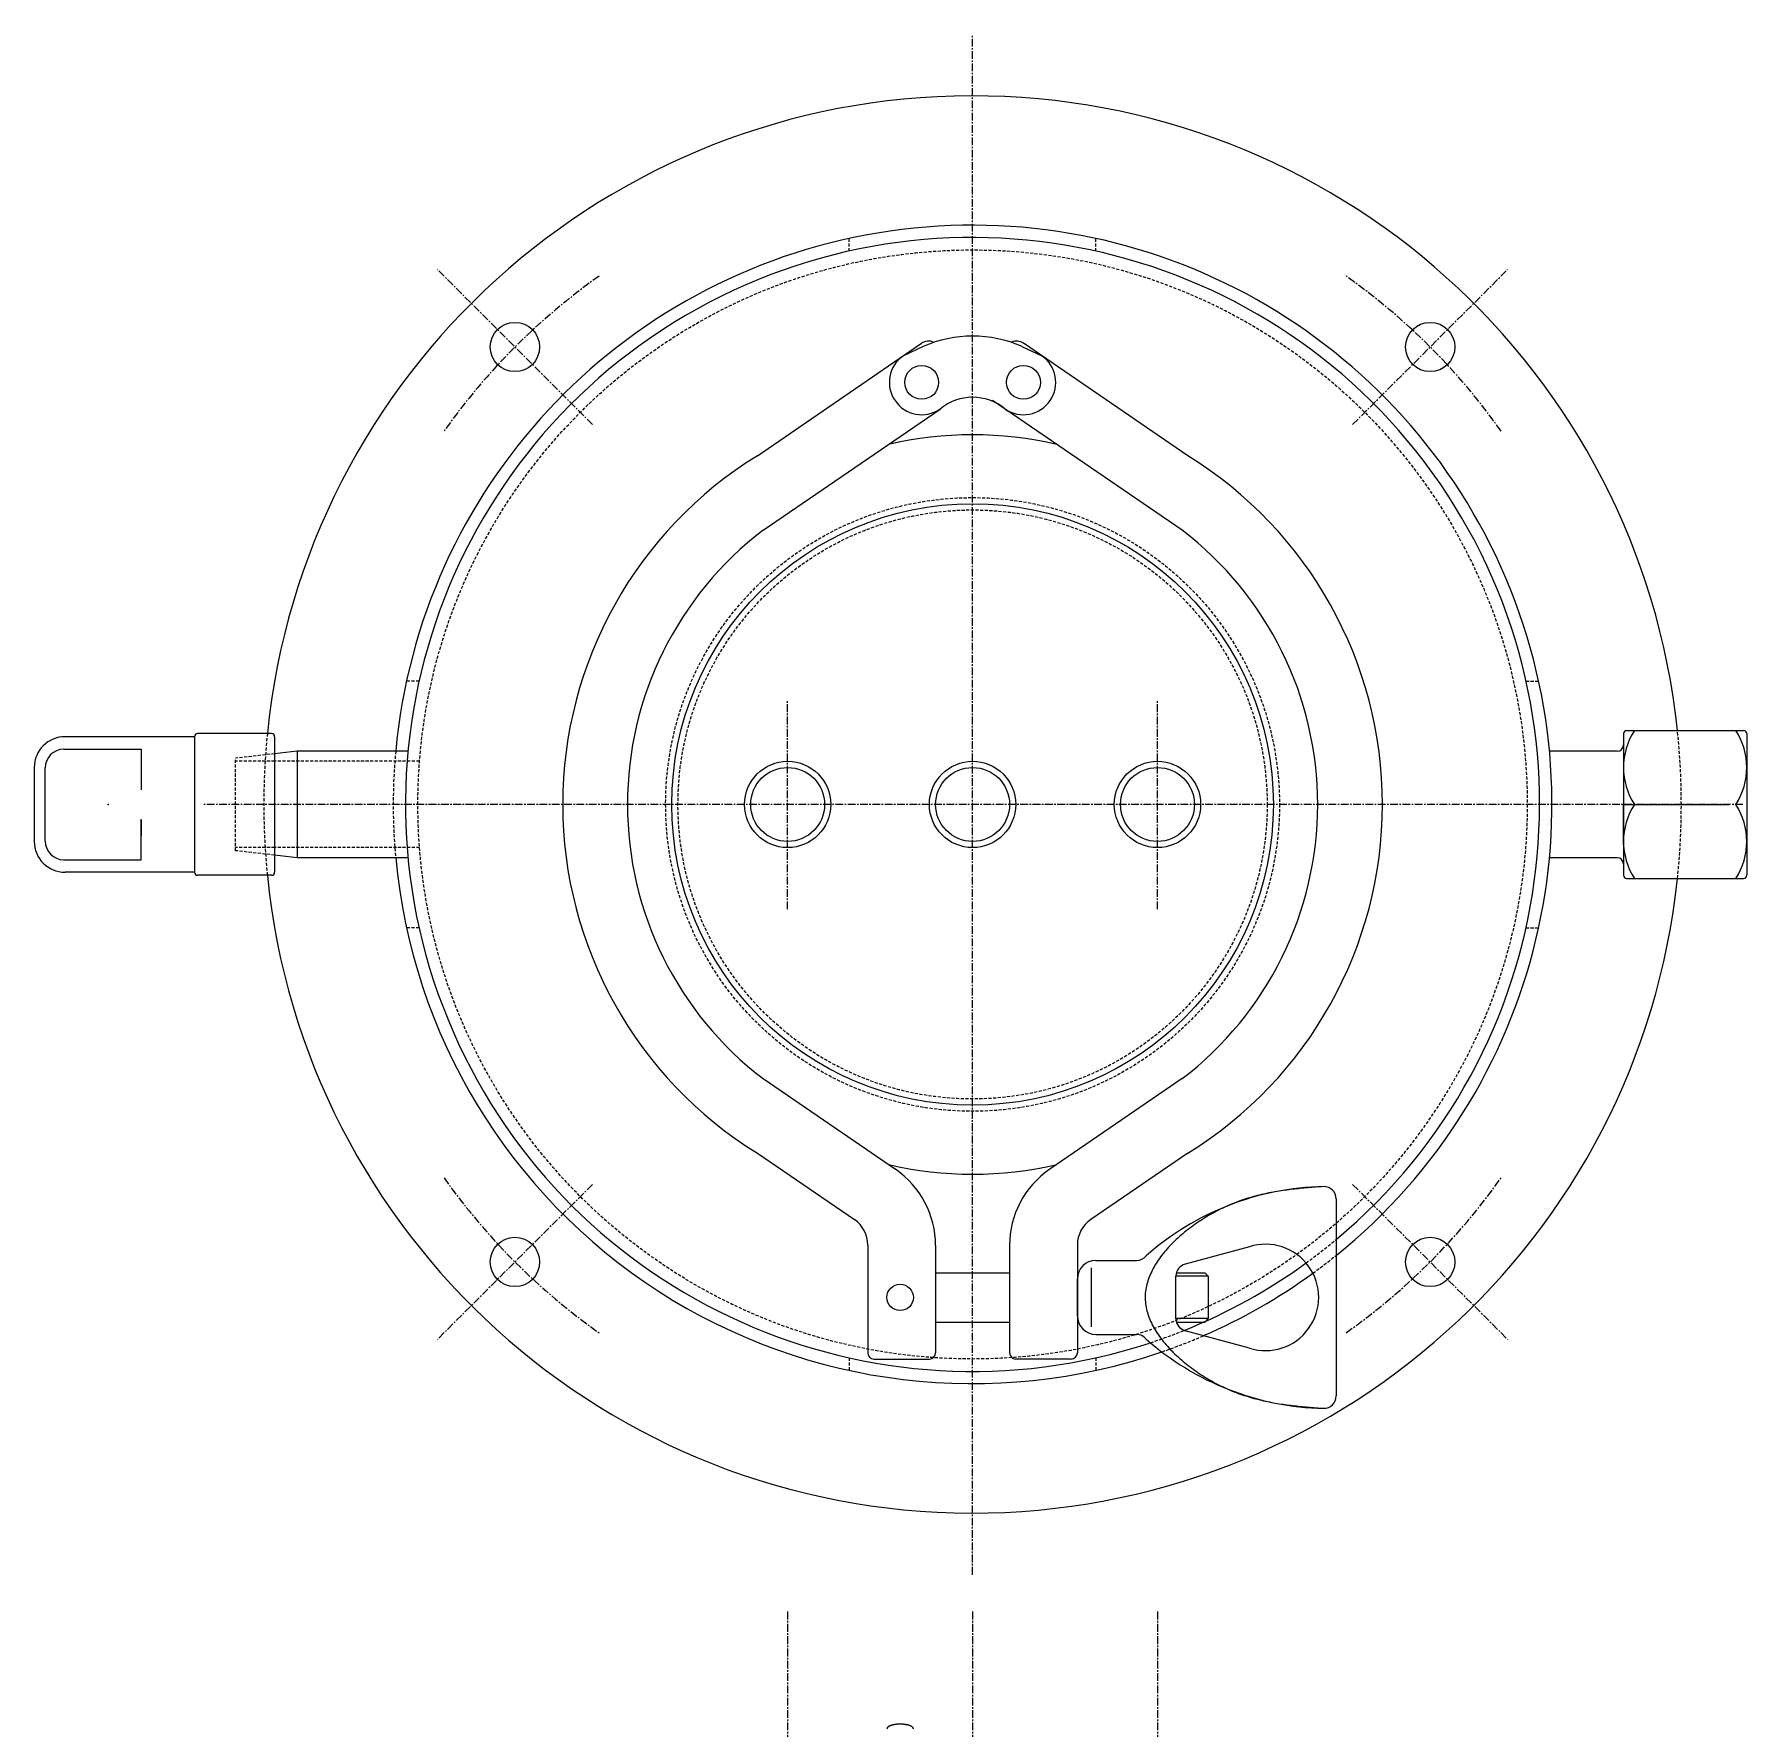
# Model space of a CAD drawing. Extents: x 248 to 542, y 18 to 803.
# Drawn here: x 264.3 to 542.1, y 527.5 to 802.5 of the extents above; entities that cross this region are included whole.
import ezdxf

# ---------------------------------------------------------------- set-up
doc = ezdxf.new("R2010")
doc.units = 0
doc.linetypes.add('CENTER', pattern=[2, 1.25, -0.25, 0.25, -0.25])
doc.linetypes.add('DASHED', pattern=[0.75, 0.5, -0.25])
doc.layers.get('0').update_dxf_attribs({"linetype": 'CONTINUOUS'})
doc.layers.add('CENTER', color=1, linetype='CENTER')

msp = doc.modelspace()

# ---------------------------------------------------------------- linework, layer by layer
at = {"color": 3, "linetype": 'DASHED'}
for p, q in [((396.5, 767.32), (396.5, 769.36)), ((436.5, 767.32), (436.5, 769.36)), ((326.7, 697.52), (324.65, 697.52)), ((506.3, 697.52), (508.35, 697.52)), ((303.26, 685.75), (296.91, 685.02)), ((296.91, 670.02), (296.91, 685.02)), ((303.26, 684.52), (296.91, 684.52)), ((326.77, 684.52), (303.26, 684.52)), ((303.26, 670.52), (296.91, 670.52)), ((303.26, 669.29), (296.91, 670.02)), ((326.77, 670.52), (303.26, 670.52)), ((326.7, 657.52), (324.65, 657.52)), ((506.3, 657.52), (508.35, 657.52)), ((396.5, 587.72), (396.5, 585.67)), ((436.5, 587.72), (436.5, 585.67))]:
    msp.add_line(p, q, dxfattribs=at)
at = {"color": 7, "linetype": 'CONTINUOUS'}
for p, q in [((381.59, 734.12), (408.23, 752.36)), ((408.48, 751.84), (405.28, 750.35)), ((424.52, 751.84), (427.76, 750.32)), ((451.41, 734.12), (424.77, 752.36)), ((450.5, 722.02), (419.73, 743.08)), ((382.5, 722.02), (411.22, 741.68)), ((522.61, 689.52), (541.61, 689.52)), ((269.04, 686.48), (281.58, 686.48)), ((290.26, 688.52), (269.26, 688.52)), ((281.58, 686.48), (281.58, 679.91)), ((290.26, 688.52), (290.26, 666.52)), ((302.76, 689.02), (290.76, 689.02)), ((303.26, 688.52), (303.26, 666.52)), ((522.11, 689.02), (522.11, 687.17)), ((522.11, 687.17), (522.11, 667.87)), ((542.11, 689.02), (542.11, 666.02)), ((306.91, 686.17), (303.26, 685.75)), ((303.26, 685.75), (303.26, 669.29)), ((303.26, 685.75), (303.26, 669.29)), ((306.91, 686.17), (306.91, 668.87)), ((324.91, 686.17), (306.91, 686.17)), ((521.11, 686.17), (510.1, 686.17)), ((264.26, 683.52), (264.26, 671.52)), ((266.04, 671.55), (266.04, 683.48)), ((522.11, 670.98), (522.11, 677.52)), ((522.11, 670.98), (522.11, 677.52)), ((522.11, 670.98), (522.11, 677.52)), ((522.11, 677.52), (539.28, 677.52)), ((281.58, 668.55), (281.58, 675.12)), ((281.58, 674.99), (281.58, 672.45)), ((269.04, 668.55), (281.58, 668.55)), ((306.91, 668.87), (303.26, 669.29)), ((324.91, 668.87), (306.91, 668.87)), ((521.11, 668.87), (510.1, 668.87)), ((522.11, 667.87), (522.11, 666.02)), ((290.26, 666.52), (269.26, 666.52)), ((302.76, 666.02), (290.76, 666.02)), ((522.61, 665.52), (541.61, 665.52)), ((382.5, 633.02), (403.98, 618.32)), ((450.5, 633.02), (429.03, 618.32)), ((381.59, 620.92), (397.33, 610.14)), ((451.41, 620.92), (435.68, 610.14)), ((475.5, 613.52), (475.5, 581.52)), ((399.5, 606.02), (399.5, 588.52)), ((410.5, 605.94), (410.5, 588.52)), ((422.5, 605.94), (422.5, 588.52)), ((433.5, 606.02), (433.5, 588.52)), ((461.43, 605.74), (450.98, 602.92)), ((436.5, 603.52), (443.1, 603.52)), ((410.5, 601.52), (422.5, 601.52)), ((433.5, 594.52), (433.5, 600.52)), ((435.74, 602.3), (435.74, 592.74)), ((449.5, 594.05), (449.5, 600.99)), ((454.75, 600.97), (449.5, 600.97)), ((449.57, 601.52), (454.2, 601.52)), ((454.2, 601.52), (454.75, 600.97)), ((454.75, 600.97), (454.75, 594.07)), ((410.5, 593.52), (422.5, 593.52)), ((454.75, 594.07), (449.5, 594.07)), ((449.57, 593.52), (454.2, 593.52)), ((461.43, 589.29), (450.98, 592.12)), ((454.2, 593.52), (454.75, 594.07)), ((436.5, 591.52), (443.1, 591.52)), ((400.5, 587.52), (409.5, 587.52)), ((432.5, 587.52), (423.5, 587.52))]:
    msp.add_line(p, q, dxfattribs=at)
at = {"color": 7}
msp.add_polyline3d([(473.44, 615.52, 0), (473.12, 615.49, 0), (472.81, 615.47, 0), (472.5, 615.44, 0), (472.18, 615.42, 0), (471.87, 615.39, 0), (471.56, 615.37, 0), (471.24, 615.34, 0), (470.93, 615.31, 0), (470.62, 615.28, 0), (470.3, 615.25, 0), (469.99, 615.23, 0), (469.68, 615.19, 0), (469.36, 615.16, 0), (469.05, 615.13, 0), (468.73, 615.09, 0), (468.42, 615.06, 0), (468.11, 615.02, 0), (467.79, 614.98, 0), (467.48, 614.94, 0), (467.16, 614.9, 0), (466.85, 614.85, 0), (466.54, 614.8, 0), (466.22, 614.76, 0), (465.9, 614.71, 0), (465.59, 614.65, 0), (465.27, 614.6, 0), (464.96, 614.54, 0), (464.64, 614.48, 0), (464.33, 614.41, 0), (464.01, 614.35, 0), (463.7, 614.27, 0), (463.38, 614.2, 0), (463.06, 614.13, 0), (462.75, 614.05, 0), (462.43, 613.97, 0), (462.12, 613.88, 0), (461.8, 613.79, 0), (461.48, 613.7, 0), (461.16, 613.6, 0), (460.85, 613.5, 0), (460.53, 613.4, 0), (460.21, 613.29, 0), (459.89, 613.18, 0), (459.57, 613.06, 0), (459.25, 612.94, 0), (458.93, 612.82, 0), (458.62, 612.69, 0), (458.3, 612.55, 0), (457.98, 612.42, 0), (457.65, 612.27, 0), (457.33, 612.13, 0), (457.01, 611.97, 0), (456.69, 611.82, 0), (456.38, 611.66, 0), (456.06, 611.49, 0), (455.74, 611.32, 0), (455.42, 611.15, 0), (455.11, 610.97, 0), (454.79, 610.79, 0), (454.48, 610.6, 0), (454.17, 610.41, 0), (453.86, 610.22, 0), (453.55, 610.02, 0), (453.24, 609.82, 0), (452.94, 609.62, 0), (452.64, 609.41, 0), (452.34, 609.2, 0), (452.05, 608.98, 0), (451.75, 608.76, 0), (451.47, 608.54, 0), (451.18, 608.32, 0), (450.9, 608.09, 0), (450.62, 607.86, 0), (450.35, 607.63, 0), (450.08, 607.39, 0), (449.81, 607.15, 0), (449.55, 606.91, 0), (449.29, 606.66, 0), (449.04, 606.42, 0), (448.79, 606.17, 0), (448.55, 605.92, 0), (448.31, 605.66, 0), (448.08, 605.41, 0), (447.86, 605.15, 0), (447.64, 604.89, 0), (447.42, 604.63, 0), (447.21, 604.36, 0), (447.01, 604.1, 0), (446.82, 603.83, 0), (446.63, 603.56, 0), (446.45, 603.29, 0), (446.27, 603.02, 0), (446.1, 602.74, 0), (445.94, 602.47, 0), (445.79, 602.19, 0), (445.64, 601.91, 0), (445.51, 601.63, 0), (445.38, 601.35, 0), (445.26, 601.07, 0), (445.14, 600.79, 0), (445.04, 600.51, 0), (444.94, 600.22, 0), (444.86, 599.94, 0), (444.78, 599.65, 0), (444.71, 599.37, 0), (444.65, 599.08, 0), (444.6, 598.79, 0), (444.56, 598.51, 0), (444.53, 598.22, 0), (444.51, 597.93, 0), (444.5, 597.64, 0), (444.5, 597.36, 0), (444.51, 597.07, 0), (444.54, 596.78, 0), (444.57, 596.49, 0), (444.61, 596.21, 0), (444.66, 595.92, 0), (444.72, 595.63, 0), (444.79, 595.35, 0), (444.87, 595.06, 0), (444.96, 594.78, 0), (445.05, 594.49, 0), (445.16, 594.21, 0), (445.27, 593.93, 0), (445.39, 593.65, 0), (445.52, 593.37, 0), (445.66, 593.09, 0), (445.81, 592.81, 0), (445.96, 592.53, 0), (446.13, 592.26, 0), (446.29, 591.98, 0), (446.47, 591.71, 0), (446.65, 591.44, 0), (446.84, 591.17, 0), (447.04, 590.9, 0), (447.24, 590.63, 0), (447.45, 590.37, 0), (447.67, 590.11, 0), (447.89, 589.85, 0), (448.11, 589.59, 0), (448.35, 589.33, 0), (448.58, 589.08, 0), (448.82, 588.83, 0), (449.07, 588.58, 0), (449.33, 588.33, 0), (449.58, 588.09, 0), (449.85, 587.85, 0), (450.11, 587.61, 0), (450.38, 587.37, 0), (450.66, 587.14, 0), (450.94, 586.91, 0), (451.22, 586.68, 0), (451.5, 586.46, 0), (451.79, 586.24, 0), (452.08, 586.02, 0), (452.38, 585.8, 0), (452.68, 585.59, 0), (452.98, 585.39, 0), (453.28, 585.18, 0), (453.59, 584.98, 0), (453.89, 584.78, 0), (454.2, 584.59, 0), (454.51, 584.4, 0), (454.83, 584.22, 0), (455.14, 584.04, 0), (455.46, 583.86, 0), (455.77, 583.68, 0), (456.09, 583.52, 0), (456.41, 583.35, 0), (456.73, 583.19, 0), (457.05, 583.04, 0), (457.37, 582.88, 0), (457.69, 582.74, 0), (458, 582.6, 0), (458.32, 582.46, 0), (458.64, 582.33, 0), (458.96, 582.2, 0), (459.28, 582.07, 0), (459.6, 581.95, 0), (459.92, 581.84, 0), (460.24, 581.73, 0), (460.55, 581.62, 0), (460.87, 581.52, 0), (461.19, 581.42, 0), (461.5, 581.32, 0), (461.82, 581.23, 0), (462.14, 581.14, 0), (462.45, 581.06, 0), (462.77, 580.98, 0), (463.09, 580.9, 0), (463.4, 580.82, 0), (463.72, 580.75, 0), (464.04, 580.68, 0), (464.35, 580.62, 0), (464.67, 580.55, 0), (464.98, 580.49, 0), (465.3, 580.43, 0), (465.61, 580.38, 0), (465.93, 580.32, 0), (466.24, 580.27, 0), (466.56, 580.22, 0), (466.87, 580.18, 0), (467.19, 580.13, 0), (467.5, 580.09, 0), (467.81, 580.05, 0), (468.13, 580.01, 0), (468.44, 579.97, 0), (468.76, 579.94, 0), (469.07, 579.9, 0), (469.38, 579.87, 0), (469.7, 579.84, 0), (470.01, 579.81, 0), (470.32, 579.78, 0), (470.64, 579.75, 0), (470.95, 579.72, 0), (471.27, 579.69, 0), (471.58, 579.67, 0), (471.89, 579.64, 0), (472.21, 579.62, 0), (472.52, 579.59, 0), (472.83, 579.57, 0), (473.15, 579.54, 0), (473.46, 579.52, 0)], dxfattribs=at)
at = {"color": 7, "linetype": 'CONTINUOUS'}
msp.add_polyline3d([(406.89, 527.52, 0), (406.89, 527.53, 0), (406.89, 527.55, 0), (406.88, 527.57, 0), (406.88, 527.59, 0), (406.87, 527.61, 0), (406.87, 527.63, 0), (406.86, 527.64, 0), (406.85, 527.66, 0), (406.84, 527.68, 0), (406.82, 527.7, 0), (406.81, 527.72, 0), (406.8, 527.73, 0), (406.78, 527.75, 0), (406.76, 527.77, 0), (406.75, 527.78, 0), (406.73, 527.8, 0), (406.7, 527.82, 0), (406.68, 527.84, 0), (406.66, 527.85, 0), (406.64, 527.87, 0), (406.61, 527.88, 0), (406.58, 527.9, 0), (406.56, 527.92, 0), (406.53, 527.93, 0), (406.5, 527.95, 0), (406.47, 527.96, 0), (406.44, 527.98, 0), (406.4, 527.99, 0), (406.37, 528, 0), (406.33, 528.02, 0), (406.3, 528.03, 0), (406.26, 528.04, 0), (406.23, 528.06, 0), (406.19, 528.07, 0), (406.15, 528.08, 0), (406.11, 528.09, 0), (406.07, 528.11, 0), (406.02, 528.12, 0), (405.98, 528.13, 0), (405.94, 528.14, 0), (405.89, 528.15, 0), (405.85, 528.16, 0), (405.81, 528.17, 0), (405.76, 528.17, 0), (405.71, 528.18, 0), (405.67, 528.19, 0), (405.62, 528.2, 0), (405.57, 528.21, 0), (405.52, 528.21, 0), (405.47, 528.22, 0), (405.42, 528.23, 0), (405.37, 528.23, 0), (405.32, 528.24, 0), (405.27, 528.24, 0), (405.22, 528.25, 0), (405.17, 528.25, 0), (405.12, 528.25, 0), (405.06, 528.25, 0), (405.01, 528.26, 0), (404.96, 528.26, 0), (404.91, 528.26, 0), (404.86, 528.26, 0), (404.8, 528.26, 0), (404.75, 528.26, 0), (404.7, 528.26, 0), (404.65, 528.26, 0), (404.59, 528.26, 0), (404.54, 528.26, 0), (404.49, 528.26, 0), (404.44, 528.25, 0), (404.38, 528.25, 0), (404.33, 528.25, 0), (404.28, 528.25, 0), (404.23, 528.24, 0), (404.18, 528.24, 0), (404.13, 528.23, 0), (404.08, 528.23, 0), (404.03, 528.22, 0), (403.98, 528.21, 0), (403.93, 528.21, 0), (403.88, 528.2, 0), (403.84, 528.19, 0), (403.79, 528.18, 0), (403.74, 528.17, 0), (403.7, 528.17, 0), (403.65, 528.16, 0), (403.61, 528.15, 0), (403.56, 528.14, 0), (403.52, 528.13, 0), (403.48, 528.12, 0), (403.44, 528.11, 0), (403.39, 528.09, 0), (403.36, 528.08, 0), (403.31, 528.07, 0), (403.28, 528.06, 0), (403.24, 528.04, 0), (403.2, 528.03, 0), (403.17, 528.02, 0), (403.13, 528, 0), (403.1, 527.99, 0), (403.07, 527.98, 0), (403.03, 527.96, 0), (403, 527.95, 0), (402.97, 527.93, 0), (402.94, 527.92, 0), (402.92, 527.9, 0), (402.89, 527.88, 0), (402.87, 527.87, 0), (402.84, 527.85, 0), (402.82, 527.84, 0), (402.8, 527.82, 0), (402.78, 527.8, 0), (402.76, 527.78, 0), (402.74, 527.77, 0), (402.72, 527.75, 0), (402.7, 527.73, 0), (402.69, 527.72, 0), (402.68, 527.7, 0), (402.67, 527.68, 0), (402.65, 527.66, 0), (402.64, 527.64, 0), (402.64, 527.63, 0), (402.63, 527.61, 0), (402.62, 527.59, 0), (402.62, 527.57, 0), (402.62, 527.55, 0), (402.61, 527.53, 0), (402.61, 527.52, 0)], dxfattribs=at)
at = {"color": 3, "linetype": 'DASHED'}
for radius in [90, 49.8, 47.8]:
    msp.add_circle((416.5, 677.52), radius, dxfattribs=at)
at = {"color": 7, "linetype": 'CONTINUOUS'}
for centre, radius in [((342.25, 751.76), 4), ((490.75, 751.76), 4), ((408.25, 746.02), 2.75), ((424.75, 746.02), 2.75), ((416.5, 677.52), 48.8), ((386.5, 677.52), 7), ((416.5, 677.52), 7), ((446.5, 677.52), 7), ((386.5, 677.52), 6), ((416.5, 677.52), 6), ((446.5, 677.52), 6), ((342.25, 603.27), 4), ((490.75, 603.27), 4), ((404.75, 597.52), 2.14)]:
    msp.add_circle(centre, radius, dxfattribs=at)
for centre, radius, start, end in [((416.5, 677.52), 115, 5.9896, 174.2608), ((416.5, 677.52), 94, 308.8777, 174.7201), ((416.5, 677.52), 92, 309.8892, 288.1851), ((416.5, 733.52), 20, 66.3517, 113.6483), ((408.25, 746.02), 5.25, 124.4, 304.4), ((409.36, 750.71), 2, 67.3335, 124.4), ((424.75, 746.02), 5.25, 235.6, 55.6), ((423.64, 750.71), 2, 55.6, 112.6665), ((416.51, 735.36), 8.24, 50.1378, 129.9241), ((416.5, 677.52), 60, 76.8398, 103.1602), ((416.5, 677.52), 66.5, 121.6667, 238.3333), ((416.5, 677.52), 66.5, 301.6667, 58.3333), ((416.5, 677.52), 56, 121.1349, 121.4214), ((416.5, 677.52), 56, 127.3786, 232.6214), ((416.5, 677.52), 56, 307.3786, 52.6214), ((533.18, 683.52), 11.07, 147.1883, 212.8117), ((522.61, 689.02), 0.5, 90, 180), ((531.04, 683.52), 11.07, 327.1883, 32.8117), ((541.61, 689.02), 0.5, 0, 90), ((269.26, 683.52), 5, 90, 180), ((269.04, 683.48), 3, 90, 180), ((290.76, 688.52), 0.5, 90, 180), ((302.76, 688.52), 0.5, 0, 90), ((521.11, 687.17), 1, 270, 0), ((533.18, 671.52), 11.07, 147.1883, 212.8117), ((531.04, 671.52), 11.07, 327.1883, 32.8117), ((269.26, 671.52), 5, 180, 270), ((269.04, 671.55), 3, 180, 270), ((416.5, 677.52), 94, 185.2799, 289.0664), ((521.11, 667.87), 1, 0, 90), ((290.76, 666.52), 0.5, 180, 270), ((416.5, 677.52), 115, 185.7392, 354.0104), ((302.76, 666.52), 0.5, 270, 0), ((522.61, 666.02), 0.5, 180, 270), ((522.61, 666.02), 0.5, 180, 270), ((541.61, 666.02), 0.5, 270, 0), ((416.5, 677.52), 56, 238.5786, 238.6774), ((416.5, 677.52), 60, 256.8398, 283.1602), ((395.5, 605.94), 15, 0, 55.6), ((437.5, 605.94), 15, 124.4, 180), ((474.37, 570.69), 44.83, 91.1648, 131.5058), ((473.5, 613.52), 2, 0, 91.1648), ((394.5, 606.02), 5, 0, 55.6), ((438.5, 606.02), 5, 124.4, 180), ((464.03, 597.52), 8.63, 252.4367, 107.5633), ((436.5, 600.52), 3, 90, 180), ((443.1, 605.52), 2, 270, 321.3816), ((416.5, 677.52), 92, 291.9113, 306.0211), ((451.5, 600.99), 2, 105.1374, 180), ((416.5, 677.52), 94, 293.4916, 305.9721), ((436.5, 594.52), 3, 180, 270), ((451.5, 594.05), 2, 180, 254.8626), ((443.1, 589.52), 2, 38.6184, 90), ((474.37, 624.34), 44.83, 228.4942, 268.8352), ((400.5, 588.52), 1, 180, 270), ((409.5, 588.52), 1, 270, 0), ((423.5, 588.52), 1, 180, 270), ((432.5, 588.52), 1, 270, 0), ((473.5, 581.52), 2, 268.8352, 360)]:
    msp.add_arc(centre, radius, start, end, dxfattribs=at)
at = {"color": 3, "linetype": 'DASHED'}
for radius, start, end in [(115, 354.0104, 5.9896), (115, 174.2608, 185.7392), (94, 174.7201, 185.2799), (92, 306.0211, 309.8892), (94, 305.9721, 308.8777), (92, 288.2809, 291.9113), (94, 289.0664, 293.4916)]:
    msp.add_arc((416.5, 677.52), radius, start, end, dxfattribs=at)
at = {"color": 7, "linetype": 'CONTINUOUS'}
msp.add_point((276.26, 677.52), dxfattribs=at)
at = {"layer": 'CENTER', "color": 1, "linetype": 'CENTER'}
for p, q in [((416.5, 552.52), (416.5, 802.52)), ((354.83, 739.19), (329.68, 764.34)), ((478.17, 739.19), (503.32, 764.34)), ((386.5, 660.52), (386.5, 694.52)), ((446.5, 660.52), (446.5, 694.52)), ((541.5, 677.52), (291.5, 677.52)), ((354.83, 615.84), (329.68, 590.7)), ((478.17, 615.84), (503.32, 590.7)), ((386.5, 546.52), (386.5, 499.52)), ((416.5, 546.52), (416.5, 132.52)), ((446.5, 546.52), (446.5, 499.52))]:
    msp.add_line(p, q, dxfattribs=at)
for start, end in [(125.2504, 144.7496), (35.2504, 54.7496), (215.2504, 234.7496), (305.2504, 324.7496)]:
    msp.add_arc((416.5, 677.52), 105, start, end, dxfattribs=at)

doc.saveas('drawing.dxf')
